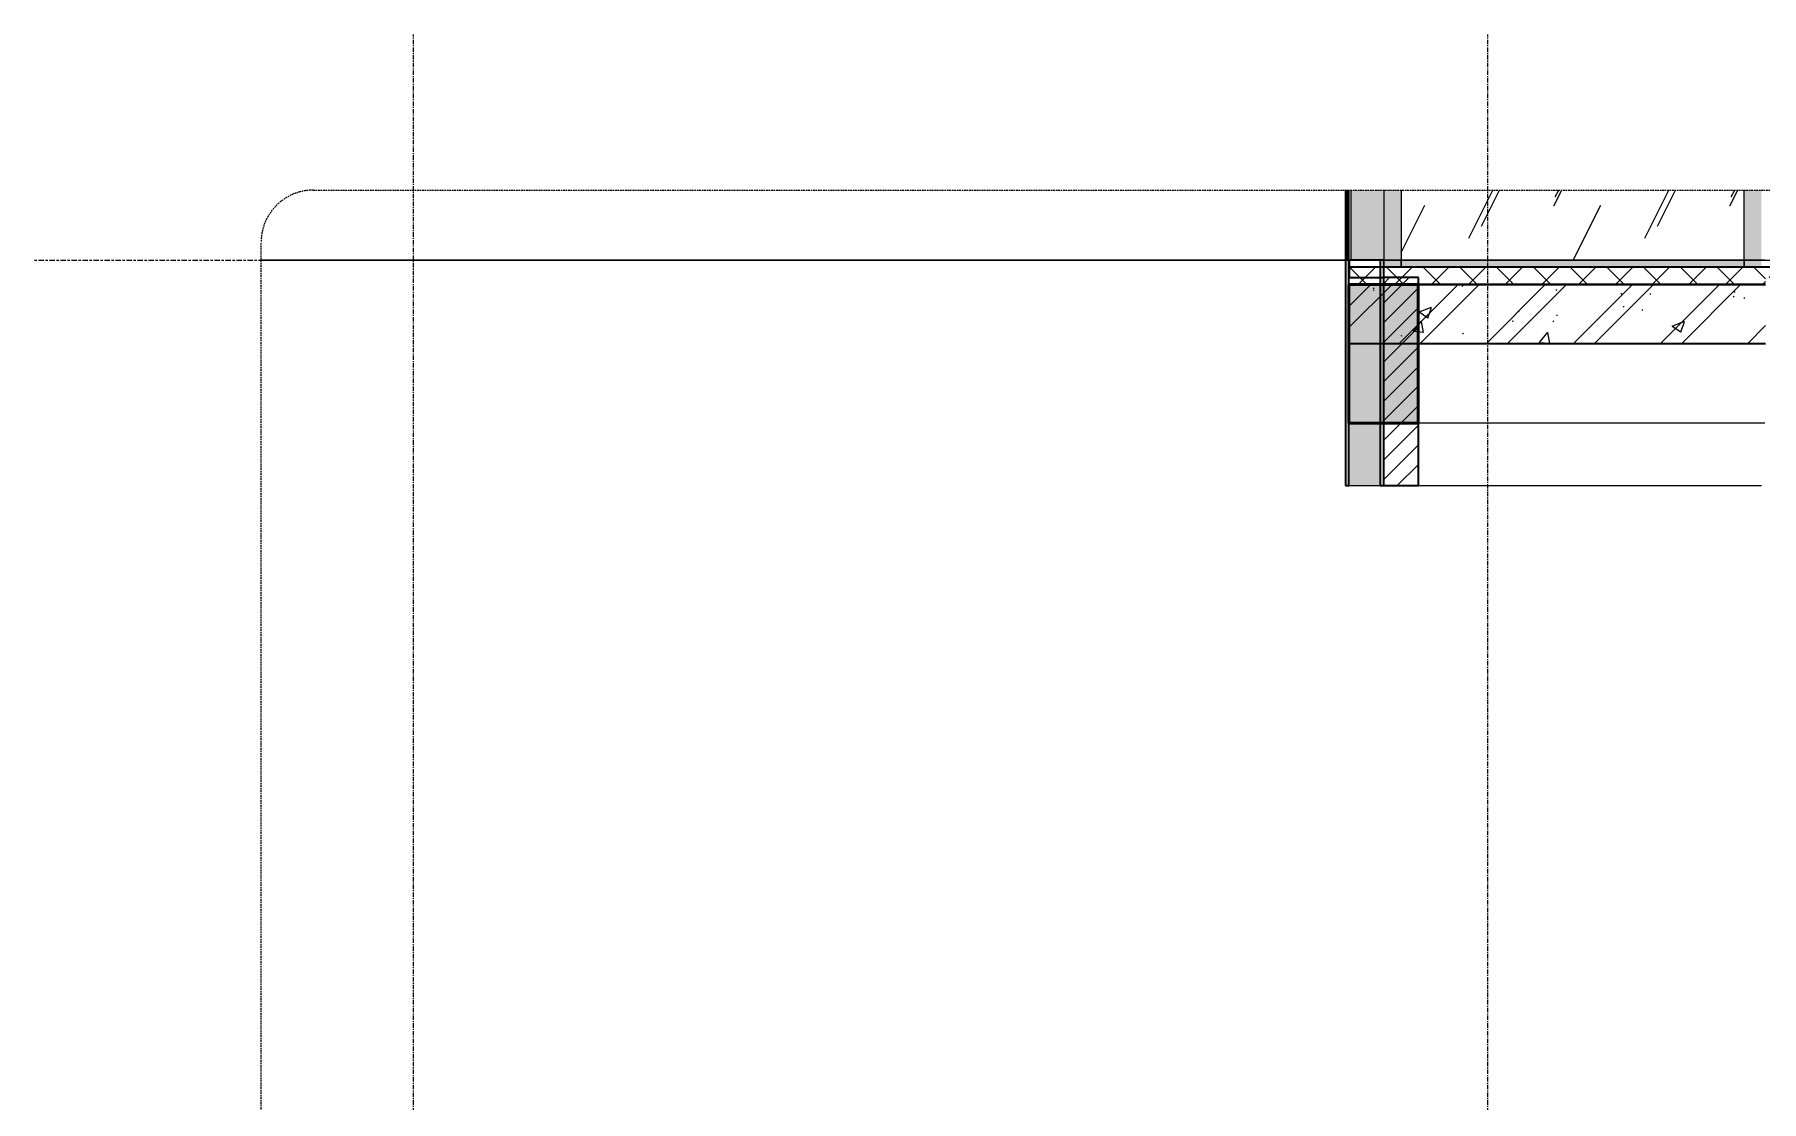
# Model space of a CAD drawing. Header units: millimetres. Extents: x 74302 to 149682, y -1785 to 49068.
# Drawn here: x 87919 to 92904, y 3173 to 6251 of the extents above; entities that cross this region are included whole.
import ezdxf

# ---------------------------------------------------------------- set-up
doc = ezdxf.new("R2010")
doc.units = ezdxf.units.MM
for name, pattern in [('Centre', [31.75, 6.35, -4.7625, 15.875, -4.7625]), ('Grid Line', [22.225, 12.7, -3.175, 3.175, -3.175]), ('Hidden', [7.14375, 4.7625, -2.38125]), ('IMPORT-CENTER _2_', [40.64, 25.4, -5.08, 5.08, -5.08])]:
    doc.linetypes.add(name, pattern=pattern)
for name, color, linetype, lineweight in [('0-2', 10, 'Continuous', 5), ('A-DETL-GENF', 92, 'Continuous', 18), ('A-DETL-GENF-3', 92, 'Hidden', 25), ('A-FLOR-FNSH-1', 250, 'Continuous', 35), ('A-FLOR-LEVL-2', 51, 'Centre', 9), ('A-FLOR-PATT-1', 253, 'Continuous', 18), ('A-FLOR-PATT-2', 8, 'Continuous', 18), ('A-GLAZ-CURT', 52, 'Continuous', 18), ('A-GLAZ-CURT-1', 52, 'Continuous', 25), ('A-GLAZ-CURT-2', 254, 'Continuous', 18), ('A-GLAZ-CWMG', 51, 'Continuous', 18), ('A-GLAZ-CWMG-1', 51, 'Continuous', 35), ('A-GLAZ-CWMG-2', 254, 'Continuous', 18), ('A-WALL', 113, 'Continuous', 18), ('A-WALL-2', 250, 'Continuous', 35), ('A-WALL-PATT-3', 111, 'Continuous', 18), ('A-WALL-PATT-5', 254, 'Continuous', 18), ('G-IMPT', 8, 'Continuous', 18), ('G-IMPT-4', 8, 'IMPORT-CENTER _2_', 18), ('I-WALL', 2, 'Continuous', 18), ('M-EQPM', 50, 'Continuous', 18), ('M-EQPM-2', 50, 'Continuous', 25), ('S-BEAM-1', 71, 'Continuous', 5), ('S-BEAM-2', 7, 'Continuous', 18), ('S-BEAM-3', 10, 'Continuous', 50), ('S-GRID-1', 1, 'Grid Line', 9)]:
    doc.layers.add(name, color=color, linetype=linetype, lineweight=lineweight)
pattern_1 = [(50, (-43364.9, 15725), (364.368, -31.878), [38.1, -419.1]), (355, (-43364.9, 15725), (-70.486, 382.113), [30.48, -335.28]), (100.451, (-43334.52, 15722.34), (293.885, 350.233), [32.38, -356.18]), (46.184, (-43364.9, 15826.6), (542.158, -84.086), [57.15, -628.65]), (96.636, (-43319.7, 15819.6), (474.805, 494.855), [48.57, -534.27]), (351.184, (-43364.9, 15826.6), (474.81, 494.85), [45.72, -502.92]), (21, (-43314.1, 15801.2), (303.2285, -204.5305), [38.1, -419.1]), (326, (-43314.1, 15801.2), (123.604, 368.376), [30.48, -335.28]), (71.451, (-43288.8, 15784.16), (426.834, 163.843), [32.38, -356.18]), (37.5, (-43364.89, 15725), (6.1766, 169.1102), [3.353, -327.863, 3.353, -337.007, -336.55]), (37.5, (-43364.89, 15725), (6.1766, 169.1102), [-671.576, 3.353, -333.197]), (7.5, (-43364.89, 15725), (133.639, 200.3615), [3.353, -190.703, 3.353, -320.243, -128.27]), (7.5, (-43364.89, 15725), (133.639, 200.3615), [-517.652, 3.353, -124.917]), (327.5, (-43478.17, 15725), (271.1818, -11.4584), [3.353, -123.647, 3.353, -392.887, -525.78]), (327.5, (-43478.17, 15725), (271.1818, -11.4584), [-523.24, 3.353, -522.427]), (317.5, (-43528.97, 15725), (296.2585, 50.853), [3.353, -161.747, 3.353, -259.791, -373.38]), (317.5, (-43528.97, 15725), (296.2585, 50.853), [-428.244, 3.353, -370.027]), (45, (-43364.89, 15725), (-125.7236, 125.7236), []), (45, (-43364.89, 15915.5), (-125.7236, 125.7236), [])]

# ---------------------------------------------------------------- blocks, each defined once
blk = doc.blocks.new('NCV_TKTC_KET CAU_rvt-2-TKCS_SẢNH - BẬC CẤP 2 - MẶT CẮT 1')
at = {"layer": 'A-FLOR-PATT-1'}
h = blk.add_hatch(dxfattribs=at)
h.set_pattern_fill('FP_6', color=256, style=0, pattern_type=2)
h.set_pattern_definition(pattern_1)
h.paths.add_polyline_path([(-44831.2, 5360), (-44535.3, 5360), (-44535.3, 5530), (-45737.4, 5530), (-45737.4, 5360)])
h = blk.add_hatch(dxfattribs=at)
h.set_pattern_fill('FP_6', color=256, style=0, pattern_type=2)
h.set_pattern_definition(pattern_1)
h.paths.add_polyline_path([(-44831.2, 5360), (-44535.3, 5360), (-44535.3, 5530), (-45737.4, 5530), (-45737.4, 5360)])
at = {"layer": 'S-BEAM-1'}
blk.add_hatch(color=256, dxfattribs=at).paths.add_polyline_path([(-45737.4, 5130), (-45537.4, 5130), (-45537.4, 5530), (-45737.4, 5530)])
at = {"layer": 'A-FLOR-FNSH-1'}
for p, q in [((-44535.3, 5530), (-45737.4, 5530)), ((-45737.4, 5530), (-45737.4, 5360)), ((-45737.4, 5360), (-44535.3, 5360))]:
    blk.add_line(p, q, dxfattribs=at)
at = {"layer": 'S-BEAM-2'}
blk.add_line((-44536.9, 5130), (-45536.9, 5130), dxfattribs=at)
at = {"layer": 'S-BEAM-3'}
for p, q in [((-45537.4, 5530), (-45737.4, 5530)), ((-45737.4, 5530), (-45737.4, 5130)), ((-45537.4, 5130), (-45537.4, 5530)), ((-45737.4, 5130), (-45537.4, 5130))]:
    blk.add_line(p, q, dxfattribs=at)
blk = doc.blocks.new('System Panel - Glazed-1838995-TKCS_SẢNH - BẬC CẤP 2 - MẶT CẮT 1')
at = {"layer": 'A-GLAZ-CURT-1'}
for p, q in [((-45743, 5802.3), (-45743, 5600)), ((-45731, 5600), (-45731, 5802.3)), ((-45743, 5600), (-45731, 5600))]:
    blk.add_line(p, q, dxfattribs=at)
blk = doc.blocks.new('Rectangular Mullion - 50 x 100mm-1838989-TKCS_SẢNH - BẬC CẤP 2 - MẶT CẮT 1')
at = {"layer": 'A-GLAZ-CWMG-1'}
for p, q in [((-45637, 5600), (-45737, 5600)), ((-45737, 5600), (-45737, 5550)), ((-45637, 5550), (-45637, 5600)), ((-45737, 5550), (-45637, 5550))]:
    blk.add_line(p, q, dxfattribs=at)
blk = doc.blocks.new('Rectangular Mullion - 50 x 100mm-1838993-TKCS_SẢNH - BẬC CẤP 2 - MẶT CẮT 1')
at = {"layer": 'A-GLAZ-CWMG-2'}
blk.add_hatch(color=256, dxfattribs=at).paths.add_polyline_path([(-45637, 5600), (-45637, 5802.3), (-45731, 5802.3), (-45731, 5600), (-45646.9, 5600)])
at = {"layer": 'A-GLAZ-CWMG'}
blk.add_line((-45637, 5802.3), (-45637, 5600), dxfattribs=at)
blk = doc.blocks.new('System Panel - Glazed-1901969-TKCS_SẢNH - BẬC CẤP 2 - MẶT CẮT 1')
at = {"layer": 'A-GLAZ-CURT-2'}
h = blk.add_hatch(dxfattribs=at)
h.set_pattern_fill('FP_11', color=256, style=0, pattern_type=2)
h.set_pattern_definition([(63.435, (-42768.13, 15759.78), (-0.0009, 508), [177.488, -958.435]), (63.435, (-43276.13, 15759.78), (-0.0009, 508), [177.488, -958.435]), (63.435, (-42524.95, 15857.92), (-0.0009, 508), [177.488, -958.435]), (63.435, (-43032.95, 15857.92), (-0.0009, 508), [177.488, -958.435]), (63.435, (-42561.76, 15823.28), (-0.0009, 508), [177.488, -958.435]), (63.435, (-43069.76, 15823.28), (-0.0009, 508), [177.488, -958.435]), (63.435, (-42599.28, 16021.7), (-0.0009, 508), [86.267, -1049.655]), (63.435, (-43107.28, 16021.7), (-0.0009, 508), [86.267, -1049.655]), (63.435, (-42623.81, 15990.98), (-0.0009, 508), [177.488, -958.435]), (63.435, (-43131.81, 15990.98), (-0.0009, 508), [177.488, -958.435]), (63.435, (-42619.48, 16013.03), (-0.0009, 508), [177.488, -958.435]), (63.435, (-43127.48, 16013.03), (-0.0009, 508), [177.488, -958.435]), (63.435, (-42824.44, 15916.31), (-0.0009, 508), [177.488, -958.435]), (63.435, (-43332.44, 15916.31), (-0.0009, 508), [177.488, -958.435]), (63.435, (-42820.1, 15942.3), (-0.0009, 508), [177.488, -958.435]), (63.435, (-43328.1, 15942.3), (-0.0009, 508), [177.488, -958.435]), (63.435, (-42818.94, 15961.03), (-0.0009, 508), [177.488, -958.435]), (63.435, (-43326.94, 15961.03), (-0.0009, 508), [177.488, -958.435])])
h.paths.add_polyline_path([(-44596.9, 5600), (-44596.9, 5802.3), (-45586.9, 5802.3), (-45586.9, 5600), (-44831.2, 5600)])
blk = doc.blocks.new('Rectangular Mullion - 50 x 100mm-1901967-TKCS_SẢNH - BẬC CẤP 2 - MẶT CẮT 1')
at = {"layer": 'A-GLAZ-CWMG-2'}
blk.add_hatch(color=256, dxfattribs=at).paths.add_polyline_path([(-45586.9, 5580), (-44596.9, 5580), (-44596.9, 5600), (-45586.9, 5600)])
at = {"layer": 'A-GLAZ-CWMG'}
for p, q in [((-45586.9, 5580), (-45586.9, 5600)), ((-45586.9, 5600), (-44596.9, 5600)), ((-44596.9, 5600), (-44596.9, 5580))]:
    blk.add_line(p, q, dxfattribs=at)
blk = doc.blocks.new('Rectangular Mullion - 50 x 100mm-1286808-TKCS_SẢNH - BẬC CẤP 2 - MẶT CẮT 1')
at = {"layer": 'A-GLAZ-CWMG-2'}
blk.add_hatch(color=256, dxfattribs=at).paths.add_polyline_path([(-45586.9, 5580), (-45586.9, 5802.3), (-45636.9, 5802.3), (-45636.9, 5580)])
at = {"layer": 'A-GLAZ-CWMG'}
for p, q in [((-45636.9, 5802.3), (-45636.9, 5600)), ((-45586.9, 5802.3), (-45586.9, 5580))]:
    blk.add_line(p, q, dxfattribs=at)
blk = doc.blocks.new('Rectangular Mullion - 50 x 100mm-1286811-TKCS_SẢNH - BẬC CẤP 2 - MẶT CẮT 1')
at = {"layer": 'A-GLAZ-CWMG-2'}
blk.add_hatch(color=256, dxfattribs=at).paths.add_polyline_path([(-44546.9, 5580), (-44546.9, 5802.3), (-44596.9, 5802.3), (-44596.9, 5580)])
at = {"layer": 'A-GLAZ-CWMG'}
blk.add_line((-44596.9, 5580), (-44596.9, 5802.3), dxfattribs=at)
blk = doc.blocks.new('TKTC_XREF_251221_MB TANG 2-7 - TKTC_XREF_260130_MB TANG 2-5_dwg_$cc-4746808-TKCS_SẢNH - BẬC CẤP 2 - MẶT CẮT 1')
at = {"layer": 'G-IMPT-4'}
for p, q in [((-45618.5, 5600), (-45465.5, 5600)), ((-45542, 5600), (-45542, 5600))]:
    blk.add_line(p, q, dxfattribs=at)
at = {"layer": 'M-EQPM'}
for p, q in [((-45542, 5600), (-45596, 5600)), ((-45596, 5600), (-45542, 5600)), ((-45542, 5600), (-45554.5, 5600)), ((-45554.5, 5600), (-45542, 5600)), ((-45542, 5600), (-45529.4, 5600)), ((-45529.4, 5600), (-45542, 5600)), ((-45485.1, 5600), (-45485.1, 5600))]:
    blk.add_line(p, q, dxfattribs=at)
blk = doc.blocks.new('TKTC_XREF_251221_MB TANG 2-7 - TKTC_XREF_260130_MB TANG 2-5_dwg_CUM U_DN100-4746796-TKCS_SẢNH - BẬC CẤP 2 - MẶT CẮT 1')
at = {"layer": 'G-IMPT'}
for p, q in [((-45542, 5600), (-45609.1, 5600)), ((-45609.1, 5600), (-45542, 5600)), ((-45542, 5600), (-45601.3, 5600)), ((-45601.3, 5600), (-45542, 5600)), ((-45542, 5600), (-45542, 5600)), ((-45477.1, 5600), (-45542, 5600)), ((-45477.1, 5600), (-45542, 5600)), ((-45477.1, 5600), (-45542, 5600)), ((-45477.1, 5600), (-45542, 5600)), ((-45475.2, 5600), (-45477.1, 5600)), ((-45477.1, 5600), (-45475.2, 5600)), ((-45475.2, 5600), (-45477.1, 5600)), ((-45477.1, 5600), (-45475.2, 5600)), ((-45470.4, 5600), (-45475.2, 5600)), ((-45475.2, 5600), (-45470.4, 5600)), ((-45475.2, 5600), (-45470.4, 5600)), ((-45475.2, 5600), (-45470.4, 5600)), ((-45470.4, 5600), (-45475.2, 5600)), ((-45475.2, 5600), (-45470.4, 5600)), ((-45475.2, 5600), (-45470.4, 5600)), ((-45475.2, 5600), (-45470.4, 5600)), ((-45470.4, 5600), (-45470.4, 5600)), ((-45470.4, 5600), (-45470.4, 5600)), ((-45469.5, 5600), (-45464, 5600)), ((-45464, 5600), (-45469.5, 5600)), ((-45469.5, 5600), (-45464, 5600)), ((-45464, 5600), (-45469.5, 5600)), ((-45463.1, 5600), (-45464, 5600)), ((-45464, 5600), (-45463.1, 5600)), ((-45463.1, 5600), (-45464, 5600)), ((-45464, 5600), (-45463.1, 5600))]:
    blk.add_line(p, q, dxfattribs=at)
blk = doc.blocks.new('TKTC_XREF_251221_MB TANG 2-7 - TKTC_XREF_260130_MB TANG 2-5_dwg_$cc-V14-TKCS_SẢNH - BẬC CẤP 2 - MẶT CẮT 1')
at = {"layer": 'G-IMPT-4'}
for p, q in [((-45071.5, 5600), (-45192.6, 5600)), ((-45132.5, 5600), (-45131.7, 5600))]:
    blk.add_line(p, q, dxfattribs=at)
at = {"layer": 'M-EQPM'}
for p, q in [((-45177.1, 5600), (-45177.1, 5600)), ((-45132.1, 5600), (-45132.4, 5600)), ((-45132.4, 5600), (-45131.8, 5600)), ((-45131.8, 5600), (-45132.1, 5600))]:
    blk.add_line(p, q, dxfattribs=at)
blk = doc.blocks.new('TKTC_XREF_251221_MB TANG 2-7 - TKTC_XREF_260130_MB TANG 2-5_dwg_CUM U_DN100-V15-TKCS_SẢNH - BẬC CẤP 2 - MẶT CẮT 1')
at = {"layer": 'G-IMPT'}
for p, q in [((-45196.1, 5600), (-45195.3, 5600)), ((-45195.3, 5600), (-45196.1, 5600)), ((-45196.1, 5600), (-45195.3, 5600)), ((-45195.3, 5600), (-45196.1, 5600)), ((-45191, 5600), (-45195.3, 5600)), ((-45195.3, 5600), (-45191, 5600)), ((-45191, 5600), (-45195.3, 5600)), ((-45195.3, 5600), (-45191, 5600)), ((-45190.2, 5600), (-45190.2, 5600)), ((-45190.2, 5600), (-45190.2, 5600)), ((-45190.2, 5600), (-45186.5, 5600)), ((-45186.5, 5600), (-45190.2, 5600)), ((-45186.5, 5600), (-45190.2, 5600)), ((-45186.5, 5600), (-45190.2, 5600)), ((-45190.2, 5600), (-45186.5, 5600)), ((-45186.5, 5600), (-45190.2, 5600)), ((-45186.5, 5600), (-45190.2, 5600)), ((-45186.5, 5600), (-45190.2, 5600)), ((-45186.5, 5600), (-45184.9, 5600)), ((-45184.9, 5600), (-45186.5, 5600)), ((-45186.5, 5600), (-45184.9, 5600)), ((-45184.9, 5600), (-45186.5, 5600)), ((-45184.9, 5600), (-45133.6, 5600)), ((-45184.9, 5600), (-45133.6, 5600)), ((-45184.9, 5600), (-45133.6, 5600)), ((-45184.9, 5600), (-45133.6, 5600)), ((-45133.6, 5600), (-45086.7, 5600)), ((-45086.7, 5600), (-45133.6, 5600)), ((-45133.6, 5600), (-45133.6, 5600)), ((-45133.6, 5600), (-45080.5, 5600)), ((-45080.5, 5600), (-45133.6, 5600))]:
    blk.add_line(p, q, dxfattribs=at)
blk = doc.blocks.new('TKTC_XREF_251221_MB TANG 2-7 - TKTC_XREF_260130_MB TANG 2-5_dwg_THU NUOC - THU NUOC-444531-TKCS_MB TẦNG 1-4746810-TKCS_SẢNH - BẬC CẤP 2 - MẶT CẮT 1')
at = {"layer": 'G-IMPT'}
for p, q in [((-44035.4, 5600), (-44185.4, 5600)), ((-44185.4, 5600), (-44035.4, 5600)), ((-44060.4, 5600), (-44160.4, 5600)), ((-44160.4, 5600), (-44060.4, 5600)), ((-44144.4, 5600), (-44150.4, 5600)), ((-44150.4, 5600), (-44144.4, 5600)), ((-44138.1, 5600), (-44132.1, 5600)), ((-44132.1, 5600), (-44138.1, 5600)), ((-44125.6, 5600), (-44119.6, 5600)), ((-44119.6, 5600), (-44125.6, 5600)), ((-44113.6, 5600), (-44107.6, 5600)), ((-44107.6, 5600), (-44113.6, 5600)), ((-44113.6, 5600), (-44107.6, 5600)), ((-44107.6, 5600), (-44113.6, 5600)), ((-44110.4, 5600), (-44110.4, 5600)), ((-44110.4, 5600), (-44110.4, 5600)), ((-44110.4, 5600), (-44110.4, 5600)), ((-44110.4, 5600), (-44110.4, 5600)), ((-44095.2, 5600), (-44101.2, 5600)), ((-44101.2, 5600), (-44095.2, 5600)), ((-44082.7, 5600), (-44088.7, 5600)), ((-44088.7, 5600), (-44082.7, 5600)), ((-44076.3, 5600), (-44070.3, 5600)), ((-44070.3, 5600), (-44076.3, 5600))]:
    blk.add_line(p, q, dxfattribs=at)
blk = doc.blocks.new('TKTC_XREF_251221_MB TANG 2-7 - TKTC_XREF_260130_MB TANG 2-5_dwg_$cc-4746805-TKCS_SẢNH - BẬC CẤP 2 - MẶT CẮT 1')
at = {"layer": 'G-IMPT-4'}
for p, q in [((-44729, 5600), (-44576, 5600)), ((-44652.5, 5600), (-44652.5, 5600))]:
    blk.add_line(p, q, dxfattribs=at)
at = {"layer": 'M-EQPM'}
for p, q in [((-44652.5, 5600), (-44706.6, 5600)), ((-44706.6, 5600), (-44652.5, 5600)), ((-44652.5, 5600), (-44665, 5600)), ((-44665, 5600), (-44652.5, 5600)), ((-44652.5, 5600), (-44640, 5600)), ((-44640, 5600), (-44652.5, 5600)), ((-44595.6, 5600), (-44595.6, 5600))]:
    blk.add_line(p, q, dxfattribs=at)
blk = doc.blocks.new('TKTC_XREF_251221_MB TANG 2-7 - TKTC_XREF_260130_MB TANG 2-5_dwg_CUM U_DN100-V16-TKCS_SẢNH - BẬC CẤP 2 - MẶT CẮT 1')
at = {"layer": 'G-IMPT'}
for p, q in [((-44652.5, 5600), (-44719.6, 5600)), ((-44719.6, 5600), (-44652.5, 5600)), ((-44652.5, 5600), (-44711.8, 5600)), ((-44711.8, 5600), (-44652.5, 5600)), ((-44652.5, 5600), (-44652.5, 5600)), ((-44587.7, 5600), (-44652.5, 5600)), ((-44587.7, 5600), (-44652.5, 5600)), ((-44587.7, 5600), (-44652.5, 5600)), ((-44587.7, 5600), (-44652.5, 5600)), ((-44585.7, 5600), (-44587.7, 5600)), ((-44587.7, 5600), (-44585.7, 5600)), ((-44585.7, 5600), (-44587.7, 5600)), ((-44587.7, 5600), (-44585.7, 5600)), ((-44581, 5600), (-44585.7, 5600)), ((-44585.7, 5600), (-44581, 5600)), ((-44585.7, 5600), (-44581, 5600)), ((-44585.7, 5600), (-44581, 5600)), ((-44581, 5600), (-44585.7, 5600)), ((-44585.7, 5600), (-44581, 5600)), ((-44585.7, 5600), (-44581, 5600)), ((-44585.7, 5600), (-44581, 5600)), ((-44581, 5600), (-44581, 5600)), ((-44581, 5600), (-44581, 5600)), ((-44580, 5600), (-44574.6, 5600)), ((-44574.6, 5600), (-44580, 5600)), ((-44580, 5600), (-44574.6, 5600)), ((-44574.6, 5600), (-44580, 5600)), ((-44573.6, 5600), (-44574.6, 5600)), ((-44574.6, 5600), (-44573.6, 5600)), ((-44573.6, 5600), (-44574.6, 5600)), ((-44574.6, 5600), (-44573.6, 5600))]:
    blk.add_line(p, q, dxfattribs=at)
blk = doc.blocks.new('TKTC_XREF_251221_MB TANG 2-7 - TKTC_XREF_260130_MB TANG 2-5_dwg_THU NUOC - THU NUOC-444531-TKCS_MB TẦNG 1-4746804-TKCS_SẢNH - BẬC CẤP 2 - MẶT CẮT 1')
at = {"layer": 'G-IMPT'}
for p, q in [((-45708.7, 5600), (-45858.7, 5600)), ((-45858.7, 5600), (-45708.7, 5600)), ((-45733.7, 5600), (-45833.7, 5600)), ((-45833.7, 5600), (-45733.7, 5600)), ((-45817.7, 5600), (-45823.7, 5600)), ((-45823.7, 5600), (-45817.7, 5600)), ((-45811.3, 5600), (-45805.3, 5600)), ((-45805.3, 5600), (-45811.3, 5600)), ((-45798.9, 5600), (-45792.9, 5600)), ((-45792.9, 5600), (-45798.9, 5600)), ((-45786.9, 5600), (-45780.9, 5600)), ((-45780.9, 5600), (-45786.9, 5600)), ((-45786.9, 5600), (-45780.9, 5600)), ((-45780.9, 5600), (-45786.9, 5600)), ((-45783.7, 5600), (-45783.7, 5600)), ((-45783.7, 5600), (-45783.7, 5600)), ((-45783.7, 5600), (-45783.7, 5600)), ((-45783.7, 5600), (-45783.7, 5600)), ((-45768.4, 5600), (-45774.4, 5600)), ((-45774.4, 5600), (-45768.4, 5600)), ((-45756, 5600), (-45762, 5600)), ((-45762, 5600), (-45756, 5600)), ((-45749.6, 5600), (-45743.6, 5600)), ((-45743.6, 5600), (-45749.6, 5600))]:
    blk.add_line(p, q, dxfattribs=at)
blk = doc.blocks.new('TKTC_XREF_251221_MB TANG 2-7 - TKTC_XREF_260130_MB TANG 2-5_dwg_$cc-V17-TKCS_SẢNH - BẬC CẤP 2 - MẶT CẮT 1')
at = {"layer": 'G-IMPT-4'}
for p, q in [((-45383.3, 5600), (-45504.4, 5600)), ((-45444.3, 5600), (-45443.5, 5600))]:
    blk.add_line(p, q, dxfattribs=at)
at = {"layer": 'M-EQPM'}
for p, q in [((-45488.9, 5600), (-45488.9, 5600)), ((-45443.9, 5600), (-45444.2, 5600)), ((-45444.2, 5600), (-45443.6, 5600)), ((-45443.6, 5600), (-45443.9, 5600))]:
    blk.add_line(p, q, dxfattribs=at)
blk = doc.blocks.new('TKTC_XREF_251221_MB TANG 2-7 - TKTC_XREF_260130_MB TANG 2-5_dwg_CUM U_DN100-V18-TKCS_SẢNH - BẬC CẤP 2 - MẶT CẮT 1')
at = {"layer": 'G-IMPT'}
for p, q in [((-45508.6, 5600), (-45507.8, 5600)), ((-45508.5, 5600), (-45508.6, 5600)), ((-45507.8, 5600), (-45508.5, 5600)), ((-45507.9, 5600), (-45507.2, 5600)), ((-45507.2, 5600), (-45507.9, 5600)), ((-45507.9, 5600), (-45507.9, 5600)), ((-45506.6, 5600), (-45506.6, 5600)), ((-45505.9, 5600), (-45505.9, 5600)), ((-45505, 5600), (-45505.1, 5600)), ((-45504.4, 5600), (-45504.4, 5600)), ((-45503.5, 5600), (-45503.5, 5600)), ((-45502.9, 5600), (-45502.9, 5600)), ((-45502.8, 5600), (-45502.8, 5600)), ((-45502.7, 5600), (-45502.8, 5600)), ((-45499, 5600), (-45502.8, 5600)), ((-45502.7, 5600), (-45502.7, 5600)), ((-45498.9, 5600), (-45502.7, 5600)), ((-45502.1, 5600), (-45502.1, 5600)), ((-45502.1, 5600), (-45502.1, 5600)), ((-45502.1, 5600), (-45502.1, 5600)), ((-45498.3, 5600), (-45502.1, 5600)), ((-45498.3, 5600), (-45502.1, 5600)), ((-45497.5, 5600), (-45446.1, 5600)), ((-45496.8, 5600), (-45445.5, 5600)), ((-45446.1, 5600), (-45445.5, 5600)), ((-45446.1, 5600), (-45445.5, 5600)), ((-45446.1, 5600), (-45445.5, 5600))]:
    blk.add_line(p, q, dxfattribs=at)
at = {"layer": 'G-IMPT', "flags": 128}
for points in [[(-45503.5, 5600), (-45507.8, 5600), (-45507.8, 5600), (-45503.5, 5600)], [(-45502.9, 5600), (-45507.2, 5600), (-45507.2, 5600), (-45502.9, 5600)], [(-45502.8, 5600), (-45499, 5600), (-45498.9, 5600), (-45502.7, 5600)], [(-45502.1, 5600), (-45498.4, 5600), (-45498.3, 5600), (-45502.1, 5600)], [(-45498.9, 5600), (-45498.9, 5600), (-45497.4, 5600), (-45497.5, 5600), (-45499, 5600), (-45499, 5600)], [(-45498.3, 5600), (-45498.3, 5600), (-45496.8, 5600), (-45496.8, 5600), (-45498.4, 5600), (-45498.4, 5600)], [(-45497.4, 5600), (-45446.1, 5600), (-45446.1, 5600)], [(-45496.8, 5600), (-45445.5, 5600), (-45445.5, 5600)]]:
    blk.add_lwpolyline(points, dxfattribs=at)
blk = doc.blocks.new('TKTC_XREF_251221_MB TANG 2-7 - TKTC_XREF_260130_MB TANG 2-5_dwg_FD-4746794-TKCS_SẢNH - BẬC CẤP 2 - MẶT CẮT 1')
at = {"layer": 'G-IMPT'}
for p, q in [((-45210.7, 5600), (-45060.7, 5600)), ((-45060.7, 5600), (-45210.7, 5600)), ((-45135.7, 5600), (-45135.7, 5600))]:
    blk.add_line(p, q, dxfattribs=at)
at = {"layer": 'M-EQPM'}
for p, q in [((-45082.4, 5600), (-45189, 5600)), ((-45098, 5600), (-45173.4, 5600)), ((-45098, 5600), (-45173.4, 5600))]:
    blk.add_line(p, q, dxfattribs=at)
blk = doc.blocks.new('TKTC_XREF_251221_MB TANG 2-7 - TKTC_XREF_251221_MB TANG 2-7-2039446-TKCS_SẢNH - BẬC CẤP 2 - MẶT CẮT 1')
at = {"layer": 'M-EQPM'}
for p, q in [((-45626.7, 5600), (-45477.1, 5600)), ((-45477.1, 5600), (-45626.7, 5600)), ((-45496.8, 5600), (-45536.9, 5600)), ((-45536.9, 5600), (-45496.8, 5600)), ((-45346.9, 5600), (-45496.8, 5600)), ((-45496.8, 5600), (-45346.9, 5600)), ((-45476.9, 5600), (-45427.2, 5600)), ((-45427.2, 5600), (-45476.9, 5600)), ((-45224.9, 5600), (-45184.9, 5600)), ((-45184.9, 5600), (-45224.9, 5600)), ((-45184.9, 5600), (-45064.9, 5600)), ((-45064.9, 5600), (-45184.9, 5600)), ((-44737.7, 5600), (-44588, 5600)), ((-44588, 5600), (-44737.7, 5600)), ((-44737.3, 5600), (-44587.6, 5600)), ((-44587.6, 5600), (-44737.3, 5600)), ((-44736.8, 5600), (-44587.1, 5600)), ((-44587.1, 5600), (-44736.8, 5600)), ((-44587.9, 5600), (-44538.2, 5600)), ((-44538.2, 5600), (-44587.9, 5600)), ((-44587.5, 5600), (-44537.7, 5600)), ((-44537.7, 5600), (-44587.5, 5600)), ((-44587, 5600), (-44537.2, 5600)), ((-44537.2, 5600), (-44587, 5600))]:
    blk.add_line(p, q, dxfattribs=at)
at = {"layer": 'M-EQPM-2'}
for p, q in [((-48876.9, 5600), (-38086.7, 5600)), ((-45733.6, 5600), (-48876.9, 5600)), ((-45739, 5600), (-44539, 5600)), ((-44539, 5600), (-45739, 5600)), ((-45739, 5600), (-44539, 5600)), ((-44539, 5600), (-45739, 5600)), ((-45739, 5600), (-44539, 5600)), ((-44539, 5600), (-45733.6, 5600))]:
    blk.add_line(p, q, dxfattribs=at)
for name, p in [('TKTC_XREF_251221_MB TANG 2-7 - TKTC_XREF_260130_MB TANG 2-5_dwg_THU NUOC - THU NUOC-444531-TKCS_MB TẦNG 1-4746804-TKCS_SẢNH - BẬC CẤP 2 - MẶT CẮT 1', (0, 0)), ('TKTC_XREF_251221_MB TANG 2-7 - TKTC_XREF_260130_MB TANG 2-5_dwg_$cc-4746808-TKCS_SẢNH - BẬC CẤP 2 - MẶT CẮT 1', (0, 0)), ('TKTC_XREF_251221_MB TANG 2-7 - TKTC_XREF_260130_MB TANG 2-5_dwg_CUM U_DN100-4746796-TKCS_SẢNH - BẬC CẤP 2 - MẶT CẮT 1', (0, 0)), ('TKTC_XREF_251221_MB TANG 2-7 - TKTC_XREF_260130_MB TANG 2-5_dwg_THU NUOC - THU NUOC-444531-TKCS_MB TẦNG 1-4746810-TKCS_SẢNH - BẬC CẤP 2 - MẶT CẮT 1', (-1354.1, 0)), ('TKTC_XREF_251221_MB TANG 2-7 - TKTC_XREF_260130_MB TANG 2-5_dwg_CUM U_DN100-V18-TKCS_SẢNH - BẬC CẤP 2 - MẶT CẮT 1', (0, 0)), ('TKTC_XREF_251221_MB TANG 2-7 - TKTC_XREF_260130_MB TANG 2-5_dwg_$cc-V17-TKCS_SẢNH - BẬC CẤP 2 - MẶT CẮT 1', (0, 0)), ('TKTC_XREF_251221_MB TANG 2-7 - TKTC_XREF_260130_MB TANG 2-5_dwg_THU NUOC - THU NUOC-444531-TKCS_MB TẦNG 1-4746810-TKCS_SẢNH - BẬC CẤP 2 - MẶT CẮT 1', (-1250, 0)), ('TKTC_XREF_251221_MB TANG 2-7 - TKTC_XREF_260130_MB TANG 2-5_dwg_THU NUOC - THU NUOC-444531-TKCS_MB TẦNG 1-4746810-TKCS_SẢNH - BẬC CẤP 2 - MẶT CẮT 1', (-1250, 0)), ('TKTC_XREF_251221_MB TANG 2-7 - TKTC_XREF_260130_MB TANG 2-5_dwg_FD-4746794-TKCS_SẢNH - BẬC CẤP 2 - MẶT CẮT 1', (0, 0)), ('TKTC_XREF_251221_MB TANG 2-7 - TKTC_XREF_260130_MB TANG 2-5_dwg_CUM U_DN100-V15-TKCS_SẢNH - BẬC CẤP 2 - MẶT CẮT 1', (0, 0)), ('TKTC_XREF_251221_MB TANG 2-7 - TKTC_XREF_260130_MB TANG 2-5_dwg_$cc-V14-TKCS_SẢNH - BẬC CẤP 2 - MẶT CẮT 1', (0, 0)), ('TKTC_XREF_251221_MB TANG 2-7 - TKTC_XREF_260130_MB TANG 2-5_dwg_$cc-4746805-TKCS_SẢNH - BẬC CẤP 2 - MẶT CẮT 1', (-0.4, 0)), ('TKTC_XREF_251221_MB TANG 2-7 - TKTC_XREF_260130_MB TANG 2-5_dwg_$cc-4746805-TKCS_SẢNH - BẬC CẤP 2 - MẶT CẮT 1', (0, 0)), ('TKTC_XREF_251221_MB TANG 2-7 - TKTC_XREF_260130_MB TANG 2-5_dwg_$cc-4746805-TKCS_SẢNH - BẬC CẤP 2 - MẶT CẮT 1', (0.5, 0)), ('TKTC_XREF_251221_MB TANG 2-7 - TKTC_XREF_260130_MB TANG 2-5_dwg_CUM U_DN100-V16-TKCS_SẢNH - BẬC CẤP 2 - MẶT CẮT 1', (-0.4, 0)), ('TKTC_XREF_251221_MB TANG 2-7 - TKTC_XREF_260130_MB TANG 2-5_dwg_CUM U_DN100-V16-TKCS_SẢNH - BẬC CẤP 2 - MẶT CẮT 1', (0, 0)), ('TKTC_XREF_251221_MB TANG 2-7 - TKTC_XREF_260130_MB TANG 2-5_dwg_CUM U_DN100-V16-TKCS_SẢNH - BẬC CẤP 2 - MẶT CẮT 1', (0.5, 0))]:
    blk.add_blockref(name, p)
at = {"extrusion": (0, 0, -1)}
for name, p in [('TKTC_XREF_251221_MB TANG 2-7 - TKTC_XREF_260130_MB TANG 2-5_dwg_CUM U_DN100-V16-TKCS_SẢNH - BẬC CẤP 2 - MẶT CẮT 1', (90084.5, 0)), ('TKTC_XREF_251221_MB TANG 2-7 - TKTC_XREF_260130_MB TANG 2-5_dwg_$cc-4746805-TKCS_SẢNH - BẬC CẤP 2 - MẶT CẮT 1', (90084.5, 0)), ('TKTC_XREF_251221_MB TANG 2-7 - TKTC_XREF_260130_MB TANG 2-5_dwg_THU NUOC - THU NUOC-444531-TKCS_MB TẦNG 1-4746810-TKCS_SẢNH - BẬC CẤP 2 - MẶT CẮT 1', (89044, 0))]:
    blk.add_blockref(name, p, dxfattribs=at)
blk = doc.blocks.new('BORDER VIEW - BORDER VIEW-2327237-TKCS_SẢNH - BẬC CẤP 2 - MẶT CẮT 1')
at = {"layer": 'A-DETL-GENF-3'}
for p, q in [((-48726.9, 5802.3), (-38236.7, 5802.3)), ((-48876.9, -70), (-48876.9, 5652.3))]:
    blk.add_line(p, q, dxfattribs=at)
blk.add_arc((-48726.9, 5652.3), 150, 90, 180, dxfattribs=at)

msp = doc.modelspace()

# ---------------------------------------------------------------- hatches: boundary and pattern name
at = {"layer": 'A-FLOR-PATT-2'}
h = msp.add_hatch(dxfattribs=at)
h.set_pattern_fill('FP_8', color=256, style=0, pattern_type=2)
h.set_pattern_definition([(45, (94085.575, 15725), (-53.033, 53.033), []), (135, (94085.575, 15725), (-53.033, -53.033), [])])
h.paths.add_polyline_path([(91713.1, 5530), (92915.2, 5530), (92915.2, 5550), (99363.8, 5550), (99363.8, 5580), (91713.1, 5580)])
at = {"layer": 'A-WALL-PATT-3'}
h = msp.add_hatch(dxfattribs=at)
h.set_pattern_fill('FP_7', color=256, style=0, pattern_type=2)
h.set_pattern_definition([(45, (94085.575, 15725), (-28.28427, 28.28427), [])])
h.paths.add_polyline_path([(91913.5, 4950), (91913.5, 5550), (91813.5, 5550), (91813.5, 4950)])
at = {"layer": 'A-WALL-PATT-5'}
h = msp.add_hatch(color=256, dxfattribs=at)
h.paths.add_polyline_path([(91803.5, 4950), (91803.5, 5130), (91713.1, 5130), (91713.1, 4950)])
h.paths.add_polyline_path([(91713.1, 5580), (91713.5, 5580), (91713.1, 5600)])
h.paths.add_polyline_path([(91813.5, 5600), (91813.5, 5600), (91813.5, 5778.9)])

# ---------------------------------------------------------------- linework, layer by layer
at = {"layer": 'A-FLOR-FNSH-1'}
for p, q in [((99363.8, 5580), (91713.1, 5580)), ((91713.1, 5530), (92915.2, 5530))]:
    msp.add_line(p, q, dxfattribs=at)
at = {"layer": 'A-FLOR-LEVL-2'}
msp.add_line((87919.5, 5600), (100202.5, 5600), dxfattribs=at)
at = {"layer": 'A-WALL'}
msp.add_line((91913.5, 4950), (92903.5, 4950), dxfattribs=at)
at = {"layer": 'A-WALL-2'}
for p, q in [((91713.1, 5800), (91703.1, 5800)), ((91703.1, 5800), (91703.1, 4950)), ((91713.1, 4950), (91713.1, 5800)), ((91813.5, 5600), (91803.5, 5600)), ((91803.5, 5600), (91803.5, 4950)), ((91813.5, 4950), (91813.5, 5600)), ((91913.5, 5550), (91813.5, 5550)), ((91913.5, 4950), (91913.5, 5550)), ((91703.1, 4950), (91713.1, 4950)), ((91803.5, 4950), (91913.5, 4950))]:
    msp.add_line(p, q, dxfattribs=at)
at = {"layer": 'I-WALL'}
msp.add_line((91713.1, 4950), (91803.5, 4950), dxfattribs=at)
at = {"layer": 'S-GRID-1'}
for p, q in [((89013.5, 5001.2), (89013.5, 6251.2)), ((92113.5, 5001.2), (92113.5, 6251.2)), ((89013.5, 652.1), (89013.5, 5001.2)), ((92113.5, 652.1), (92113.5, 5001.2))]:
    msp.add_line(p, q, dxfattribs=at)

# ---------------------------------------------------------------- block references
at = {"layer": '0-2'}
msp.add_blockref('NCV_TKTC_KET CAU_rvt-2-TKCS_SẢNH - BẬC CẤP 2 - MẶT CẮT 1', (137450.5, 0), dxfattribs=at)
at = {"layer": 'A-DETL-GENF'}
msp.add_blockref('BORDER VIEW - BORDER VIEW-2327237-TKCS_SẢNH - BẬC CẤP 2 - MẶT CẮT 1', (137450.5, 0), dxfattribs=at)
at = {"layer": 'A-GLAZ-CURT'}
for name in ['System Panel - Glazed-1838995-TKCS_SẢNH - BẬC CẤP 2 - MẶT CẮT 1', 'System Panel - Glazed-1901969-TKCS_SẢNH - BẬC CẤP 2 - MẶT CẮT 1']:
    msp.add_blockref(name, (137450.5, 0), dxfattribs=at)
at = {"layer": 'A-GLAZ-CWMG'}
for name in ['Rectangular Mullion - 50 x 100mm-1838993-TKCS_SẢNH - BẬC CẤP 2 - MẶT CẮT 1', 'Rectangular Mullion - 50 x 100mm-1286808-TKCS_SẢNH - BẬC CẤP 2 - MẶT CẮT 1', 'Rectangular Mullion - 50 x 100mm-1286811-TKCS_SẢNH - BẬC CẤP 2 - MẶT CẮT 1', 'Rectangular Mullion - 50 x 100mm-1838989-TKCS_SẢNH - BẬC CẤP 2 - MẶT CẮT 1', 'Rectangular Mullion - 50 x 100mm-1901967-TKCS_SẢNH - BẬC CẤP 2 - MẶT CẮT 1']:
    msp.add_blockref(name, (137450.5, 0), dxfattribs=at)
at = {"layer": 'M-EQPM'}
msp.add_blockref('TKTC_XREF_251221_MB TANG 2-7 - TKTC_XREF_251221_MB TANG 2-7-2039446-TKCS_SẢNH - BẬC CẤP 2 - MẶT CẮT 1', (137450.5, 0), dxfattribs=at)

doc.saveas('drawing.dxf')
